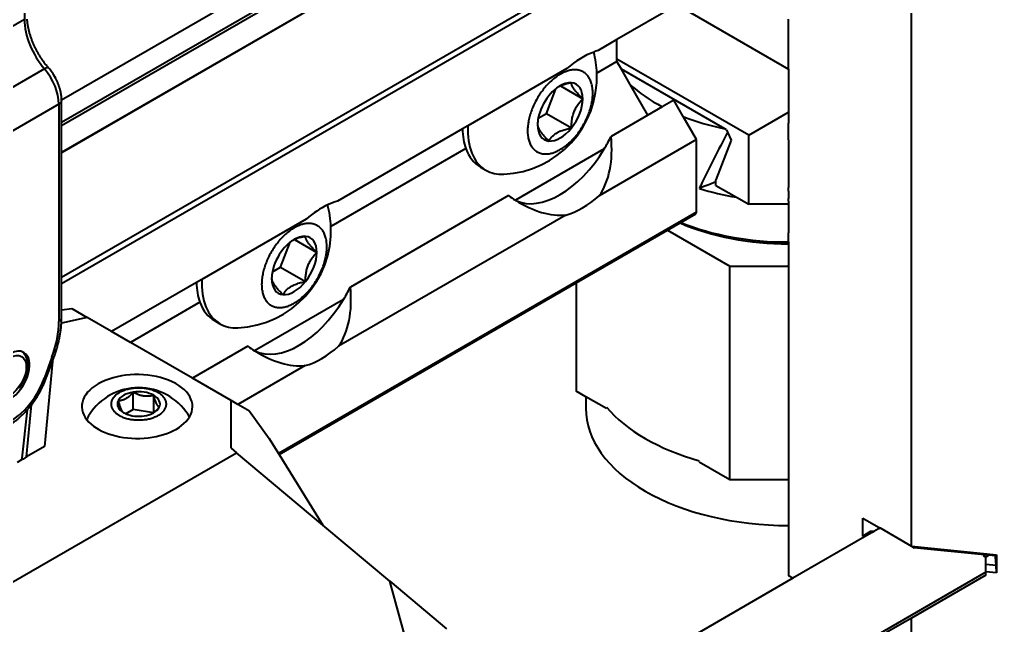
# Model space of a CAD drawing. Header units: millimetres. Extents: x 15 to 415, y 5 to 292.
# Drawn here: x 344.81 to 358.06, y 115.96 to 124.18 of the extents above; entities that cross this region are included whole.
import ezdxf

# ---------------------------------------------------------------- set-up
doc = ezdxf.new("R2010")
doc.units = ezdxf.units.MM
doc.layers.add('Geometries', color=7, linetype='Continuous')

msp = doc.modelspace()

# ---------------------------------------------------------------- linework, layer by layer
at = {"layer": 'Geometries', "linetype": 'Continuous', "lineweight": 40}
for p, q in [((345.3834, 123.0865), (353.2838, 127.6477)), ((353.0125, 127.1849), (345.3835, 122.7803)), ((353.0384, 127.1558), (345.3835, 122.7362)), ((344.8784, 127.0346), (344.8784, 124.1769)), ((353.2826, 126.9339), (345.3835, 122.3733)), ((353.2838, 126.9333), (345.3835, 122.3721)), ((353.958, 125.6283), (345.3835, 120.6778)), ((353.9934, 125.567), (345.3835, 120.5961)), ((356.9092, 117.038), (356.9092, 125.312)), ((353.731, 124.3753), (352.915, 123.9042)), ((353.731, 124.3753), (355.2428, 123.5025)), ((344.8784, 124.1769), (344.2597, 123.8197)), ((355.2428, 124.1144), (355.2428, 124.1816)), ((355.2428, 123.9291), (355.2428, 124.1144)), ((352.915, 123.9042), (352.6602, 123.7571)), ((352.915, 123.6414), (352.915, 123.9042)), ((355.2428, 123.5025), (355.2428, 123.9291)), ((352.915, 123.6096), (352.6418, 123.4519)), ((352.915, 123.6096), (352.915, 123.6414)), ((354.7015, 122.6099), (352.915, 123.6414)), ((352.9752, 123.5054), (352.915, 123.6096)), ((345.1517, 123.5081), (344.3023, 123.0177)), ((352.2355, 123.5119), (350.8932, 122.7369)), ((354.377, 122.6961), (352.9752, 123.5054)), ((353.0948, 123.2983), (352.9752, 123.5054)), ((355.2428, 123.5025), (355.2428, 123.2674)), ((351.9574, 122.9034), (352.0878, 123.2393)), ((352.1478, 123.2765), (352.4508, 123.1015)), ((353.3355, 122.8814), (353.0948, 123.2983)), ((355.2428, 123.2674), (355.2428, 123.1751)), ((345.3835, 122.7803), (345.3835, 123.0814)), ((353.6852, 123.0833), (353.5292, 122.9933)), ((353.8124, 122.863), (353.6852, 123.0833)), ((355.2428, 123.1751), (355.2428, 122.9225)), ((345.3469, 123.0304), (344.0929, 122.3064)), ((345.3469, 123.0304), (345.3469, 120.0855)), ((353.5292, 122.9933), (353.3355, 122.8814)), ((351.8478, 122.8401), (351.9574, 122.9034)), ((351.9574, 122.9034), (352.2977, 122.707)), ((353.3355, 122.8814), (352.8346, 122.5922)), ((353.9934, 122.5496), (353.8124, 122.863)), ((354.7015, 122.6099), (355.2428, 122.9225)), ((355.2428, 122.9225), (355.2428, 122.7737)), ((345.3835, 122.7362), (345.3835, 122.7803)), ((345.3835, 122.3733), (345.3835, 122.7362)), ((350.8191, 122.6942), (349.1246, 121.7158)), ((350.8932, 122.7369), (350.8191, 122.6942)), ((354.3997, 122.683), (354.377, 122.6961)), ((354.3997, 122.683), (354.4152, 122.6483)), ((355.2428, 122.5457), (355.2428, 122.7737)), ((353.9934, 122.5496), (352.6745, 121.7881)), ((353.9934, 121.5662), (353.9934, 122.5496)), ((354.4152, 122.6483), (354.464, 122.5398)), ((354.7015, 121.6718), (354.7015, 122.6099)), ((355.2428, 122.5457), (355.2428, 121.8983)), ((350.8662, 122.4268), (349.0356, 121.3698)), ((352.743, 122.4241), (351.5369, 121.7278)), ((354.464, 122.5398), (354.2578, 122.0046)), ((345.3835, 122.3721), (345.3835, 122.3733)), ((345.3835, 121.4535), (345.3835, 122.3721)), ((351.0647, 122.177), (351.1377, 122.1349)), ((354.0323, 121.8872), (354.0459, 121.9156)), ((354.0459, 121.9156), (354.0504, 121.9252)), ((354.2578, 121.9765), (354.2578, 122.0046)), ((354.2578, 121.928), (354.2578, 121.9765)), ((354.2578, 121.928), (354.5339, 121.7686)), ((355.2428, 121.8518), (355.2428, 121.8983)), ((351.4447, 121.7898), (349.2991, 120.551)), ((354.5339, 121.7686), (354.7015, 121.6718)), ((355.2428, 121.8518), (355.2428, 121.7493)), ((355.2428, 121.7124), (355.2428, 121.7493)), ((355.2428, 121.6718), (354.7015, 121.6718)), ((355.2428, 121.7124), (355.2428, 121.6718)), ((355.2428, 121.6718), (355.2428, 121.2842)), ((353.9934, 121.5662), (348.3248, 118.2935)), ((352.2212, 121.5264), (349.1389, 119.7469)), ((353.7806, 121.4265), (353.983, 121.5433)), ((345.3835, 120.6778), (345.3835, 121.4535)), ((348.6999, 121.4706), (347.287, 120.6549)), ((353.6007, 121.3226), (353.7706, 121.4207)), ((353.7706, 121.4207), (353.7806, 121.4265)), ((352.3611, 120.6069), (353.6007, 121.3226)), ((353.6007, 121.3226), (354.447, 120.834)), ((355.2428, 121.1613), (355.2428, 121.2842)), ((348.3512, 120.8214), (348.4815, 121.1572)), ((348.5416, 121.1944), (348.8446, 121.0195)), ((355.2428, 121.1613), (355.2428, 121.1374)), ((355.2428, 121.1374), (355.2428, 120.9251)), ((348.2416, 120.7581), (348.3512, 120.8214)), ((348.3512, 120.8214), (348.6915, 120.6249)), ((354.447, 120.834), (355.2428, 120.834)), ((354.447, 117.9354), (354.447, 120.834)), ((355.2428, 120.9251), (355.2428, 120.8823)), ((355.2428, 120.8823), (355.2428, 120.8478)), ((355.2428, 120.8437), (355.2428, 120.8478)), ((355.2428, 120.8437), (355.2428, 120.834)), ((355.2428, 120.834), (355.2428, 118.0322)), ((345.3835, 120.5961), (345.3835, 120.6778)), ((345.3835, 120.2415), (345.3835, 120.5961)), ((347.2129, 120.6121), (346.0617, 119.9475)), ((347.287, 120.6549), (347.2129, 120.6121)), ((348.3325, 118.281), (352.3611, 120.6069)), ((352.3611, 120.6069), (352.3611, 119.1398)), ((347.26, 120.3447), (346.3169, 119.8002)), ((349.2074, 120.3828), (348.0014, 119.6865)), ((345.3835, 120.2415), (345.5236, 120.2582)), ((345.3835, 120.1365), (345.3835, 120.2415)), ((345.5236, 120.2582), (345.7317, 120.1381)), ((345.7317, 120.1381), (345.3811, 120.0604)), ((346.0617, 119.9475), (345.7317, 120.1381)), ((347.4585, 120.095), (347.5314, 120.0529)), ((346.3169, 119.8002), (346.0617, 119.9475)), ((347.1578, 119.3147), (346.3169, 119.8002)), ((347.9092, 119.7485), (347.1578, 119.3147)), ((345.2533, 119.5992), (345.1519, 119.3211)), ((345.2586, 119.5423), (345.1538, 118.3878)), ((345.1809, 119.3294), (345.2586, 119.5423)), ((345.2586, 119.5423), (345.2823, 119.6074)), ((348.6856, 119.4852), (347.7741, 118.9589)), ((347.6827, 119.0116), (347.1578, 119.3147)), ((346.3548, 118.8897), (346.3548, 119.1255)), ((352.4923, 119.064), (352.3611, 119.1398)), ((346.6336, 118.8491), (346.6336, 119.0823)), ((347.6827, 118.3667), (347.6827, 119.0116)), ((347.7741, 118.9589), (347.6827, 119.0116)), ((352.4923, 119.064), (352.4923, 118.9055)), ((352.7733, 118.9018), (352.4923, 119.064)), ((344.9168, 118.8857), (344.8429, 118.2297)), ((344.9092, 118.2465), (344.9734, 118.954)), ((346.3548, 118.8897), (346.2546, 118.8319)), ((346.6308, 118.847), (346.3548, 118.8897)), ((346.6308, 118.847), (346.6336, 118.8491)), ((347.9327, 118.8673), (347.7741, 118.9589)), ((347.9327, 118.8673), (348.1991, 118.4959)), ((348.1991, 118.4959), (348.3248, 118.2935)), ((343.8786, 116.0661), (347.7563, 118.3049)), ((345.1538, 118.3878), (344.9092, 118.2465)), ((347.6827, 118.3667), (347.7563, 118.3049)), ((348.9278, 117.3219), (347.7563, 118.3049)), ((344.8403, 118.2068), (344.7813, 118.1727)), ((344.8429, 118.2297), (344.8403, 118.2068)), ((344.8615, 118.219), (344.8403, 118.2068)), ((344.8429, 118.2297), (344.8615, 118.219)), ((344.9092, 118.2465), (344.8615, 118.219)), ((348.3248, 118.2935), (348.3325, 118.281)), ((348.3325, 118.281), (348.9278, 117.3219)), ((354.447, 117.9354), (354.0312, 118.1755)), ((355.2428, 117.9354), (354.447, 117.9354)), ((355.2428, 118.0322), (355.2428, 117.9354)), ((355.2428, 117.9354), (355.2428, 117.8632)), ((355.2428, 117.8632), (355.2428, 117.3178)), ((356.2488, 117.4192), (356.4609, 117.2968)), ((356.2488, 117.1743), (356.2488, 117.4192)), ((349.8345, 116.5611), (348.9278, 117.3219)), ((355.2428, 117.3178), (355.2428, 116.6345)), ((356.4609, 117.2722), (356.3974, 117.2355)), ((356.4609, 117.2968), (356.4822, 117.2845)), ((356.4609, 117.2968), (356.4609, 117.2722)), ((356.4822, 117.2845), (356.4609, 117.2722)), ((356.4822, 117.2845), (356.9092, 117.038)), ((356.2701, 117.162), (355.2996, 116.6017)), ((356.3548, 117.2355), (356.2488, 117.1743)), ((356.2701, 117.162), (356.2488, 117.1743)), ((356.3761, 117.2232), (356.2701, 117.162)), ((356.3974, 117.2355), (356.3548, 117.2355)), ((356.3548, 117.2355), (356.3761, 117.2232)), ((356.3974, 117.2355), (356.3761, 117.2232)), ((356.9092, 117.038), (356.9455, 117.017)), ((356.9092, 117.038), (358.0612, 116.9207)), ((357.8981, 116.92), (356.9455, 117.017)), ((357.8981, 116.92), (357.8812, 116.9102)), ((357.8812, 116.9102), (357.9165, 116.8898)), ((357.9582, 116.9139), (357.8981, 116.92)), ((357.9582, 116.9139), (357.9165, 116.8898)), ((357.9165, 116.8898), (357.9183, 116.8888)), ((357.9183, 116.7955), (357.9183, 116.8888)), ((358.0498, 116.9046), (357.9582, 116.9139)), ((358.0578, 116.9038), (358.0498, 116.9046)), ((358.0498, 116.8873), (358.0498, 116.9046)), ((358.0578, 116.7813), (358.0498, 116.8873)), ((358.0578, 116.9038), (358.0612, 116.9207)), ((358.0612, 116.9207), (358.0612, 116.6757)), ((357.9183, 116.6903), (357.9183, 116.7955)), ((357.9183, 116.7955), (358.0578, 116.7813)), ((358.0612, 116.6757), (358.0578, 116.7813)), ((355.2996, 116.6017), (353.1683, 115.3712)), ((357.9183, 116.6847), (354.4057, 114.6567)), ((355.2996, 116.6017), (355.2428, 116.6345)), ((357.9183, 116.6439), (356.9092, 116.0613)), ((357.9183, 116.6847), (357.9183, 116.6903)), ((358.0612, 116.6757), (357.9183, 116.6903)), ((357.9183, 116.6439), (357.9183, 116.6847)), ((350.1182, 115.5311), (349.8345, 116.5611)), ((349.8345, 116.5611), (350.6019, 115.9172)), ((356.9092, 116.0613), (356.5706, 115.8658)), ((356.9092, 115.6703), (356.9092, 116.0613))]:
    msp.add_line(p, q, dxfattribs=at)
at = {"layer": 'Geometries', "linetype": 'Continuous', "lineweight": 40, "flags": 128}
for points in [[(345.1982, 123.5314), (345.1956, 123.5344), (345.1885, 123.543), (345.1814, 123.5517), (345.1743, 123.5605), (345.1673, 123.5694), (345.1604, 123.5784), (345.1535, 123.5875), (345.1467, 123.5966), (345.14, 123.6059), (345.1333, 123.6152), (345.1267, 123.6247), (345.1202, 123.6342), (345.1137, 123.6437), (345.1073, 123.6534), (345.101, 123.6631), (345.0948, 123.6729), (345.0886, 123.6828), (345.0826, 123.6927), (345.0766, 123.7026), (345.0707, 123.7127), (345.0649, 123.7228), (345.0592, 123.7329), (345.0536, 123.7431), (345.0481, 123.7533), (345.0427, 123.7636), (345.0374, 123.7739), (345.0321, 123.7842), (345.027, 123.7946), (345.022, 123.805), (345.0171, 123.8154), (345.0123, 123.8258), (345.0076, 123.8363), (345.003, 123.8468), (344.9985, 123.8572), (344.9941, 123.8677), (344.9898, 123.8783), (344.9857, 123.8888), (344.9816, 123.8993), (344.9777, 123.9098), (344.9739, 123.9203), (344.9701, 123.9308), (344.9666, 123.9413), (344.9631, 123.9517), (344.9597, 123.9622), (344.9565, 123.9726), (344.9534, 123.983), (344.9504, 123.9933), (344.9475, 124.0037), (344.9448, 124.014), (344.9421, 124.0242), (344.9396, 124.0345), (344.9372, 124.0446), (344.935, 124.0548), (344.9328, 124.0648), (344.9308, 124.0749), (344.9289, 124.0848), (344.9271, 124.0947), (344.9255, 124.1046), (344.924, 124.1143), (344.9225, 124.124), (344.9213, 124.1337), (344.9201, 124.1432), (344.919, 124.1527), (344.9181, 124.1621), (344.9173, 124.1714), (344.9166, 124.1806)], [(345.2066, 123.5215), (345.2028, 123.5259), (345.1982, 123.5314)], [(352.5866, 123.1799), (352.5863, 123.1967), (352.5856, 123.2134), (352.5843, 123.2301), (352.5825, 123.2465), (352.5802, 123.2628), (352.5773, 123.2788), (352.574, 123.2936), (352.5702, 123.3082), (352.5658, 123.3224), (352.561, 123.3363), (352.5555, 123.3498), (352.5499, 123.3622), (352.5438, 123.3742), (352.5372, 123.3858), (352.5301, 123.3969), (352.5226, 123.4075), (352.5145, 123.4176), (352.506, 123.4271), (352.4971, 123.4361), (352.4877, 123.4445), (352.4779, 123.4523), (352.4677, 123.4595), (352.4571, 123.466), (352.4462, 123.4719), (352.4348, 123.4772), (352.4232, 123.4818), (352.4112, 123.4857), (352.399, 123.4889), (352.3865, 123.4915), (352.3737, 123.4934), (352.3608, 123.4947), (352.3476, 123.4952), (352.3343, 123.4952), (352.3209, 123.4945), (352.3073, 123.4932), (352.2942, 123.4913), (352.2811, 123.4889), (352.2679, 123.486), (352.2547, 123.4825), (352.2415, 123.4786), (352.2283, 123.4742), (352.2152, 123.4693), (352.2009, 123.4634), (352.1866, 123.457), (352.1725, 123.4501), (352.1585, 123.4428), (352.1446, 123.4351), (352.13, 123.4263), (352.1151, 123.4169), (352.1001, 123.4067), (352.0849, 123.3959), (352.0697, 123.3844), (352.0544, 123.3722), (352.0399, 123.36), (352.0253, 123.3472), (352.0108, 123.3339), (351.9964, 123.3199), (351.982, 123.3053), (351.9684, 123.291), (351.955, 123.2762), (351.9416, 123.2609), (351.9285, 123.2451), (351.9155, 123.2289), (351.9028, 123.2123), (351.8903, 123.1952), (351.878, 123.1778), (351.8661, 123.1601), (351.8544, 123.1421), (351.8431, 123.1237), (351.8321, 123.1052), (351.8215, 123.0864), (351.8113, 123.0674), (351.8015, 123.0483), (351.7922, 123.0291), (351.7832, 123.0098), (351.7747, 122.9904), (351.7667, 122.9711), (351.7591, 122.9518), (351.7521, 122.9325), (351.7455, 122.9133), (351.7393, 122.8943), (351.7337, 122.8754), (351.7288, 122.8574), (351.7243, 122.8396), (351.7202, 122.822), (351.7166, 122.8047), (351.7134, 122.7877), (351.7107, 122.7709), (351.7084, 122.7544), (351.7063, 122.7366), (351.7047, 122.7192), (351.7036, 122.7022), (351.7029, 122.6857), (351.7027, 122.6696), (351.7029, 122.6528), (351.7037, 122.6361), (351.7049, 122.6195), (351.7067, 122.603), (351.7091, 122.5867), (351.712, 122.5707), (351.7153, 122.5559), (351.7191, 122.5413), (351.7234, 122.5271), (351.7283, 122.5132), (351.7337, 122.4997), (351.7393, 122.4873), (351.7455, 122.4753), (351.7521, 122.4637), (351.7591, 122.4526), (351.7667, 122.442), (351.7747, 122.4319), (351.7832, 122.4224), (351.7922, 122.4134), (351.8015, 122.405), (351.8113, 122.3972), (351.8215, 122.39), (351.8321, 122.3835), (351.8431, 122.3776), (351.8544, 122.3723), (351.8661, 122.3677), (351.878, 122.3638), (351.8903, 122.3606), (351.9028, 122.358), (351.9155, 122.3561), (351.9285, 122.3548), (351.9416, 122.3543), (351.955, 122.3543), (351.9684, 122.355), (351.982, 122.3564), (351.995, 122.3582), (352.0082, 122.3606), (352.0214, 122.3635), (352.0346, 122.367), (352.0478, 122.3709), (352.0609, 122.3754), (352.074, 122.3802), (352.0884, 122.3861), (352.1027, 122.3925), (352.1168, 122.3994), (352.1308, 122.4067), (352.1446, 122.4144), (352.1593, 122.4232), (352.1742, 122.4326), (352.1892, 122.4428), (352.2043, 122.4536), (352.2196, 122.4651), (352.2349, 122.4773), (352.2494, 122.4895), (352.2639, 122.5023), (352.2784, 122.5156), (352.2929, 122.5296), (352.3073, 122.5442), (352.3209, 122.5585), (352.3343, 122.5733), (352.3476, 122.5886), (352.3608, 122.6044), (352.3737, 122.6206), (352.3865, 122.6372), (352.399, 122.6543), (352.4112, 122.6717), (352.4232, 122.6894), (352.4348, 122.7074), (352.4462, 122.7258), (352.4571, 122.7443), (352.4677, 122.7631), (352.4779, 122.7821), (352.4877, 122.8012), (352.4971, 122.8204), (352.506, 122.8397), (352.5145, 122.8591), (352.5226, 122.8784), (352.5301, 122.8978), (352.5372, 122.917), (352.5438, 122.9362), (352.5499, 122.9552), (352.5555, 122.9741), (352.5605, 122.9921), (352.565, 123.0099), (352.569, 123.0275), (352.5726, 123.0448), (352.5758, 123.0619), (352.5786, 123.0786), (352.5809, 123.0951), (352.583, 123.1129), (352.5846, 123.1303), (352.5857, 123.1473), (352.5864, 123.1638), (352.5866, 123.1799)], [(345.3832, 123.0986), (345.3829, 123.1042), (345.3824, 123.1132), (345.3818, 123.1222), (345.381, 123.1313), (345.38, 123.1404), (345.3789, 123.1495), (345.3776, 123.1586), (345.3762, 123.1677), (345.3746, 123.1769), (345.3729, 123.186), (345.371, 123.1952), (345.369, 123.2044), (345.3668, 123.2136), (345.3645, 123.2227), (345.3621, 123.2319), (345.3595, 123.241), (345.3568, 123.2502), (345.354, 123.2593), (345.351, 123.2684), (345.3479, 123.2775), (345.3446, 123.2866), (345.3413, 123.2956), (345.3378, 123.3046), (345.3342, 123.3136), (345.3304, 123.3225), (345.3265, 123.3315), (345.3226, 123.3403), (345.3185, 123.3492), (345.3142, 123.3579), (345.3099, 123.3667), (345.3055, 123.3754), (345.3034, 123.3792)], [(352.1478, 123.2765), (352.1368, 123.2716), (352.1242, 123.2656)], [(352.2977, 123.3193), (352.2773, 123.3152), (352.257, 123.3107), (352.237, 123.3059), (352.2222, 123.3019), (352.2077, 123.2978), (352.1933, 123.2933), (352.1792, 123.2886), (352.1647, 123.2833), (352.1505, 123.2776), (352.1478, 123.2765)], [(352.4508, 123.1015), (352.4412, 123.1112), (352.432, 123.1206), (352.4232, 123.1296), (352.4148, 123.1383), (352.4069, 123.1467), (352.397, 123.1572), (352.3878, 123.1674), (352.3791, 123.1771), (352.3712, 123.1861), (352.3638, 123.1948), (352.3568, 123.2033), (352.3503, 123.2114), (352.3442, 123.2192), (352.3385, 123.2268), (352.3332, 123.2341), (352.3284, 123.2412), (352.3239, 123.2481), (352.3197, 123.2548), (352.316, 123.2614), (352.3125, 123.2677), (352.3095, 123.2739), (352.3068, 123.28), (352.3044, 123.2858), (352.3025, 123.2915), (352.3008, 123.2971), (352.2995, 123.3026), (352.2987, 123.3068), (352.2982, 123.311), (352.2978, 123.3152), (352.2977, 123.3193)], [(345.3834, 123.0865), (345.3833, 123.0953), (345.3832, 123.0986)], [(345.3835, 123.0814), (345.3834, 123.0864), (345.3834, 123.0865)], [(352.2977, 122.707), (352.2978, 122.7223), (352.2982, 122.7372), (352.2988, 122.7516), (352.2996, 122.7656), (352.3006, 122.7791), (352.3023, 122.7964), (352.3043, 122.813), (352.3068, 122.8291), (352.3095, 122.8443), (352.3125, 122.8591), (352.316, 122.8735), (352.3197, 122.8875), (352.3239, 122.9013), (352.3284, 122.9147), (352.3332, 122.9279), (352.3385, 122.9409), (352.3442, 122.9537), (352.3503, 122.9663), (352.3568, 122.9787), (352.3638, 122.9911), (352.3712, 123.0034), (352.3791, 123.0156), (352.3874, 123.0275), (352.3962, 123.0394), (352.4055, 123.0513), (352.4154, 123.0633), (352.4236, 123.0728), (352.4323, 123.0823), (352.4413, 123.0919), (352.4508, 123.1015)], [(351.8384, 122.748), (351.8386, 122.7438), (351.8389, 122.7395), (351.8395, 122.7352), (351.8403, 122.7309), (351.8413, 122.7265), (351.843, 122.7207), (351.8451, 122.7147), (351.8475, 122.7086), (351.8502, 122.7026), (351.8533, 122.6964), (351.8567, 122.69), (351.8604, 122.6835), (351.8646, 122.6768), (351.8691, 122.6699), (351.874, 122.6628), (351.8792, 122.6554), (351.8849, 122.6478), (351.891, 122.64), (351.8975, 122.6319), (351.9045, 122.6235), (351.9119, 122.6148), (351.9198, 122.6057), (351.9281, 122.5965), (351.9369, 122.5868), (351.9462, 122.5768), (351.9561, 122.5663), (351.9644, 122.5578), (351.973, 122.5489), (351.982, 122.5397), (351.9915, 122.5302)], [(351.9915, 122.5302), (351.9987, 122.542), (352.0064, 122.5537), (352.0148, 122.5652), (352.0216, 122.5738), (352.0289, 122.5822), (352.0366, 122.5905), (352.0448, 122.5986), (352.054, 122.607), (352.0637, 122.6152), (352.0741, 122.6231), (352.0851, 122.6307), (352.0942, 122.6366), (352.1036, 122.6422), (352.1158, 122.649), (352.1285, 122.6554), (352.1417, 122.6615), (352.1553, 122.6672), (352.1698, 122.6728), (352.1846, 122.6781), (352.1997, 122.683), (352.2151, 122.6876), (352.2312, 122.692), (352.2476, 122.6961), (352.2641, 122.7), (352.2809, 122.7036), (352.2977, 122.707)], [(354.2577, 121.9765), (354.2314, 121.9663), (354.183, 121.9473), (354.1452, 121.9324), (354.1075, 121.9174), (354.0698, 121.9023), (354.0323, 121.8872)], [(348.9803, 121.0978), (348.9801, 121.1147), (348.9793, 121.1314), (348.9781, 121.148), (348.9763, 121.1644), (348.9739, 121.1807), (348.971, 121.1967), (348.9677, 121.2116), (348.9639, 121.2261), (348.9596, 121.2404), (348.9547, 121.2543), (348.9493, 121.2678), (348.9437, 121.2802), (348.9376, 121.2922), (348.931, 121.3037), (348.9239, 121.3148), (348.9163, 121.3254), (348.9083, 121.3355), (348.8998, 121.345), (348.8909, 121.354), (348.8815, 121.3624), (348.8717, 121.3702), (348.8615, 121.3774), (348.8509, 121.384), (348.8399, 121.3899), (348.8286, 121.3951), (348.8169, 121.3997), (348.805, 121.4036), (348.7927, 121.4069), (348.7802, 121.4094), (348.7675, 121.4113), (348.7545, 121.4126), (348.7414, 121.4132), (348.7281, 121.4131), (348.7146, 121.4124), (348.7011, 121.4111), (348.688, 121.4092), (348.6748, 121.4068), (348.6616, 121.4039), (348.6484, 121.4005), (348.6353, 121.3965), (348.6221, 121.3921), (348.609, 121.3872), (348.5946, 121.3813), (348.5804, 121.3749), (348.5662, 121.3681), (348.5522, 121.3607), (348.5384, 121.353), (348.5237, 121.3442), (348.5088, 121.3348), (348.4938, 121.3247), (348.4787, 121.3139), (348.4634, 121.3023), (348.4481, 121.2901), (348.4336, 121.278), (348.4191, 121.2652), (348.4046, 121.2518), (348.3901, 121.2378), (348.3757, 121.2232), (348.3622, 121.2089), (348.3487, 121.1941), (348.3354, 121.1788), (348.3223, 121.163), (348.3093, 121.1468), (348.2966, 121.1302), (348.284, 121.1132), (348.2718, 121.0958), (348.2598, 121.078), (348.2482, 121.06), (348.2369, 121.0417), (348.2259, 121.0231), (348.2153, 121.0043), (348.2051, 120.9854), (348.1953, 120.9662), (348.1859, 120.947), (348.177, 120.9277), (348.1685, 120.9084), (348.1605, 120.889), (348.1529, 120.8697), (348.1458, 120.8504), (348.1392, 120.8312), (348.1331, 120.8122), (348.1275, 120.7933), (348.1225, 120.7753), (348.118, 120.7575), (348.114, 120.74), (348.1104, 120.7227), (348.1072, 120.7056), (348.1044, 120.6888), (348.1021, 120.6723), (348.1, 120.6545), (348.0984, 120.6371), (348.0973, 120.6202), (348.0967, 120.6036), (348.0964, 120.5875), (348.0967, 120.5707), (348.0974, 120.554), (348.0987, 120.5374), (348.1005, 120.5209), (348.1028, 120.5047), (348.1058, 120.4887), (348.109, 120.4738), (348.1128, 120.4593), (348.1172, 120.445), (348.1221, 120.4311), (348.1275, 120.4176), (348.1331, 120.4052), (348.1392, 120.3932), (348.1458, 120.3817), (348.1529, 120.3706), (348.1605, 120.36), (348.1685, 120.3499), (348.177, 120.3403), (348.1859, 120.3313), (348.1953, 120.3229), (348.2051, 120.3151), (348.2153, 120.308), (348.2259, 120.3014), (348.2369, 120.2955), (348.2482, 120.2903), (348.2598, 120.2857), (348.2718, 120.2818), (348.284, 120.2785), (348.2966, 120.2759), (348.3093, 120.274), (348.3223, 120.2728), (348.3354, 120.2722), (348.3487, 120.2723), (348.3622, 120.273), (348.3757, 120.2743), (348.3888, 120.2761), (348.4019, 120.2785), (348.4151, 120.2815), (348.4283, 120.2849), (348.4415, 120.2889), (348.4547, 120.2933), (348.4678, 120.2982), (348.4822, 120.3041), (348.4964, 120.3105), (348.5106, 120.3173), (348.5245, 120.3246), (348.5384, 120.3324), (348.5531, 120.3411), (348.5679, 120.3506), (348.5829, 120.3607), (348.5981, 120.3715), (348.6133, 120.383), (348.6287, 120.3953), (348.6432, 120.4074), (348.6577, 120.4202), (348.6722, 120.4336), (348.6867, 120.4476), (348.7011, 120.4621), (348.7146, 120.4765), (348.7281, 120.4913), (348.7414, 120.5066), (348.7545, 120.5223), (348.7675, 120.5386), (348.7802, 120.5552), (348.7927, 120.5722), (348.805, 120.5896), (348.8169, 120.6073), (348.8286, 120.6254), (348.8399, 120.6437), (348.8509, 120.6623), (348.8615, 120.681), (348.8717, 120.7), (348.8815, 120.7191), (348.8909, 120.7384), (348.8998, 120.7577), (348.9083, 120.777), (348.9163, 120.7964), (348.9239, 120.8157), (348.931, 120.835), (348.9376, 120.8541), (348.9437, 120.8732), (348.9493, 120.8921), (348.9542, 120.9101), (348.9587, 120.9278), (348.9628, 120.9454), (348.9664, 120.9627), (348.9696, 120.9798), (348.9723, 120.9966), (348.9747, 121.0131), (348.9767, 121.0308), (348.9783, 121.0482), (348.9794, 121.0652), (348.9801, 121.0817), (348.9803, 121.0978)], [(348.6915, 121.2373), (348.671, 121.2331), (348.6508, 121.2287), (348.6308, 121.2238), (348.616, 121.2199), (348.6014, 121.2157), (348.5871, 121.2113), (348.573, 121.2065), (348.5585, 121.2012), (348.5443, 121.1956), (348.5415, 121.1944)], [(348.8446, 121.0195), (348.8349, 121.0292), (348.8257, 121.0385), (348.8169, 121.0475), (348.8086, 121.0562), (348.8006, 121.0646), (348.7908, 121.0752), (348.7815, 121.0853), (348.7729, 121.095), (348.7649, 121.1041), (348.7575, 121.1128), (348.7506, 121.1212), (348.744, 121.1293), (348.7379, 121.1371), (348.7323, 121.1447), (348.727, 121.152), (348.7221, 121.1592), (348.7176, 121.1661), (348.7135, 121.1728), (348.7097, 121.1793), (348.7063, 121.1856), (348.7032, 121.1919), (348.7005, 121.1979), (348.6982, 121.2037), (348.6962, 121.2094), (348.6946, 121.215), (348.6933, 121.2205), (348.6925, 121.2248), (348.6919, 121.229), (348.6916, 121.2331), (348.6915, 121.2373)], [(348.5415, 121.1944), (348.5305, 121.1896), (348.5179, 121.1836)], [(348.6915, 120.6249), (348.6916, 120.6402), (348.692, 120.6551), (348.6925, 120.6695), (348.6933, 120.6835), (348.6944, 120.6971), (348.6961, 120.7143), (348.6981, 120.7309), (348.7005, 120.747), (348.7032, 120.7622), (348.7063, 120.777), (348.7097, 120.7914), (348.7135, 120.8055), (348.7176, 120.8192), (348.7221, 120.8327), (348.727, 120.8459), (348.7323, 120.8588), (348.7379, 120.8716), (348.744, 120.8842), (348.7506, 120.8967), (348.7575, 120.909), (348.7649, 120.9213), (348.7729, 120.9335), (348.7811, 120.9454), (348.7899, 120.9573), (348.7993, 120.9693), (348.8092, 120.9812), (348.8174, 120.9907), (348.826, 121.0002), (348.8351, 121.0098), (348.8446, 121.0195)], [(348.2322, 120.6659), (348.2323, 120.6617), (348.2327, 120.6575), (348.2333, 120.6532), (348.2341, 120.6488), (348.2351, 120.6444), (348.2368, 120.6386), (348.2388, 120.6326), (348.2412, 120.6266), (348.244, 120.6205), (348.247, 120.6143), (348.2504, 120.6079), (348.2542, 120.6014), (348.2583, 120.5947), (348.2628, 120.5878), (348.2677, 120.5807), (348.273, 120.5734), (348.2787, 120.5658), (348.2848, 120.5579), (348.2913, 120.5498), (348.2982, 120.5414), (348.3057, 120.5327), (348.3136, 120.5236), (348.3219, 120.5144), (348.3306, 120.5048), (348.34, 120.4947), (348.3499, 120.4843), (348.3581, 120.4757), (348.3668, 120.4668), (348.3758, 120.4577), (348.3853, 120.4481)], [(348.3853, 120.4481), (348.3924, 120.4599), (348.4002, 120.4716), (348.4086, 120.4831), (348.4154, 120.4917), (348.4226, 120.5001), (348.4303, 120.5084), (348.4385, 120.5165), (348.4477, 120.5249), (348.4575, 120.5331), (348.4679, 120.541), (348.4788, 120.5487), (348.4879, 120.5545), (348.4974, 120.5602), (348.5096, 120.5669), (348.5223, 120.5733), (348.5355, 120.5794), (348.5491, 120.5852), (348.5635, 120.5907), (348.5783, 120.596), (348.5935, 120.6009), (348.6089, 120.6055), (348.625, 120.6099), (348.6413, 120.6141), (348.6579, 120.6179), (348.6746, 120.6215), (348.6915, 120.6249)], [(345.3719, 119.9655), (345.3722, 119.968), (345.374, 119.9818), (345.3755, 119.9956), (345.377, 120.0093), (345.3783, 120.023), (345.3794, 120.0367), (345.3804, 120.0503), (345.3811, 120.0604)], [(345.3811, 120.0604), (345.3813, 120.0639), (345.3818, 120.0733)], [(345.3818, 120.0733), (345.382, 120.0774), (345.3826, 120.0908), (345.383, 120.1042), (345.3833, 120.1176), (345.3835, 120.1309), (345.3835, 120.1365)], [(345.3145, 119.7035), (345.3177, 119.7144), (345.3219, 119.7286), (345.3259, 119.7428), (345.3298, 119.757), (345.3336, 119.7712), (345.3372, 119.7854), (345.3407, 119.7996), (345.3441, 119.8137), (345.3473, 119.8279), (345.3505, 119.842), (345.3534, 119.8561), (345.3563, 119.8702), (345.359, 119.8842), (345.3615, 119.8983), (345.3639, 119.9123), (345.3662, 119.9262), (345.3666, 119.9286)], [(345.3666, 119.9286), (345.3684, 119.9402), (345.3704, 119.9541), (345.3719, 119.9655)], [(344.8769, 119.6459), (344.8755, 119.6477), (344.8717, 119.6522), (344.8679, 119.6566), (344.8639, 119.6609), (344.8598, 119.665), (344.8555, 119.6689), (344.8512, 119.6726), (344.8499, 119.6737)], [(344.9049, 119.5964), (344.9035, 119.5998), (344.9009, 119.6057), (344.8982, 119.6115), (344.8954, 119.6171), (344.8924, 119.6226), (344.8893, 119.6279), (344.886, 119.6331), (344.8827, 119.6381), (344.8791, 119.643), (344.8769, 119.6459)], [(345.2823, 119.6074), (345.285, 119.6149), (345.2901, 119.6291), (345.295, 119.6433), (345.2998, 119.6575), (345.3045, 119.6717), (345.309, 119.6859), (345.3134, 119.7002), (345.3145, 119.7035)], [(344.9229, 119.4775), (344.9231, 119.4831), (344.9232, 119.4906), (344.9232, 119.498), (344.923, 119.5054), (344.9226, 119.5127), (344.9221, 119.52), (344.9214, 119.5272), (344.9206, 119.5343), (344.9196, 119.5413), (344.9184, 119.5482), (344.9171, 119.5551), (344.9156, 119.5618), (344.914, 119.5684), (344.9122, 119.5749), (344.9103, 119.5813), (344.9082, 119.5876), (344.9059, 119.5938), (344.9049, 119.5964)], [(344.8906, 119.3282), (344.8934, 119.3356), (344.8962, 119.3434), (344.8988, 119.3512), (344.9013, 119.359), (344.9037, 119.3669), (344.906, 119.3747), (344.9081, 119.3825), (344.9101, 119.3904), (344.912, 119.3982), (344.9137, 119.4061), (344.9153, 119.4139), (344.9168, 119.4217), (344.9181, 119.4295), (344.9192, 119.4372), (344.9203, 119.445), (344.9211, 119.4527), (344.9218, 119.4603), (344.9224, 119.468), (344.9228, 119.4755), (344.9229, 119.4775)], [(344.8089, 119.1811), (344.8139, 119.1878), (344.8189, 119.1946), (344.8237, 119.2015), (344.8285, 119.2085), (344.8331, 119.2155), (344.8377, 119.2226), (344.8421, 119.2298), (344.8465, 119.237), (344.8508, 119.2443), (344.8541, 119.2503)], [(344.8541, 119.2503), (344.8549, 119.2517), (344.859, 119.2591), (344.8629, 119.2666), (344.8668, 119.2741), (344.8691, 119.2788)], [(344.8691, 119.2788), (344.8705, 119.2816), (344.8741, 119.2893), (344.8776, 119.2969), (344.881, 119.3046), (344.8843, 119.3123), (344.8874, 119.32), (344.8905, 119.3278), (344.8906, 119.3282)], [(345.0552, 119.0717), (345.0576, 119.0756), (345.0643, 119.0866), (345.0709, 119.0977), (345.0775, 119.1088), (345.0839, 119.12), (345.0902, 119.1313), (345.0964, 119.1426), (345.1025, 119.154), (345.1086, 119.1654), (345.1145, 119.1769), (345.1203, 119.1884), (345.1259, 119.1999), (345.1315, 119.2115), (345.137, 119.2232), (345.1423, 119.2348), (345.1476, 119.2465), (345.1527, 119.2583), (345.1577, 119.27), (345.1626, 119.2818), (345.1673, 119.2936), (345.172, 119.3055), (345.1765, 119.3174), (345.1809, 119.3292), (345.1809, 119.3294)], [(346.1643, 118.8114), (346.1751, 118.8054), (346.1865, 118.7996), (346.1985, 118.794), (346.211, 118.7885), (346.2241, 118.7834), (346.2375, 118.7785), (346.2514, 118.774), (346.2657, 118.7697), (346.2806, 118.7658), (346.2944, 118.7625), (346.3086, 118.7596), (346.323, 118.7569), (346.3377, 118.7546), (346.3527, 118.7526), (346.3678, 118.7509), (346.3831, 118.7496), (346.3985, 118.7487), (346.414, 118.7482), (346.4295, 118.748), (346.445, 118.7482), (346.4605, 118.7487), (346.4759, 118.7496), (346.4912, 118.7509), (346.5063, 118.7526), (346.5213, 118.7546), (346.536, 118.7569), (346.5504, 118.7596), (346.5646, 118.7625), (346.5784, 118.7658), (346.5935, 118.7698), (346.6081, 118.7741), (346.6223, 118.7788), (346.6359, 118.7837), (346.6489, 118.7889), (346.6612, 118.7942), (346.6729, 118.7998), (346.6841, 118.8055), (346.6947, 118.8114), (346.705, 118.8176), (346.7151, 118.8242), (346.7249, 118.8311), (346.7343, 118.8383), (346.7432, 118.8459), (346.7516, 118.8536), (346.7595, 118.8616), (346.7669, 118.8699), (346.7737, 118.8785), (346.7793, 118.8865), (346.7845, 118.8947), (346.7891, 118.903), (346.7931, 118.9115), (346.7965, 118.9201), (346.7994, 118.9289), (346.8016, 118.9377), (346.8032, 118.9466), (346.8042, 118.9555), (346.8045, 118.9645), (346.8042, 118.9735), (346.8032, 118.9824), (346.8016, 118.9913), (346.7994, 119.0001), (346.7965, 119.0089), (346.7931, 119.0175), (346.7891, 119.026), (346.7845, 119.0343), (346.7793, 119.0425), (346.7737, 119.0505), (346.7667, 119.0592), (346.7592, 119.0676), (346.7512, 119.0758), (346.7426, 119.0836), (346.7336, 119.0912), (346.7244, 119.0983), (346.7148, 119.105), (346.7049, 119.1115), (346.6947, 119.1176), (346.6839, 119.1236), (346.6725, 119.1294), (346.6605, 119.135), (346.648, 119.1404), (346.6349, 119.1456), (346.6215, 119.1505), (346.6076, 119.155), (346.5933, 119.1593), (346.5784, 119.1632), (346.5646, 119.1665), (346.5504, 119.1694), (346.536, 119.1721), (346.5213, 119.1744), (346.5063, 119.1764), (346.4912, 119.178), (346.4759, 119.1793), (346.4605, 119.1803), (346.445, 119.1808), (346.4295, 119.181), (346.414, 119.1808), (346.3985, 119.1803), (346.3831, 119.1793), (346.3678, 119.178), (346.3527, 119.1764), (346.3377, 119.1744), (346.323, 119.1721), (346.3086, 119.1694), (346.2944, 119.1665), (346.2806, 119.1632), (346.2655, 119.1592), (346.2509, 119.1548), (346.2367, 119.1502), (346.2231, 119.1453), (346.2101, 119.1401), (346.1978, 119.1347), (346.1861, 119.1292), (346.1749, 119.1235), (346.1643, 119.1176), (346.154, 119.1114), (346.1439, 119.1048), (346.1341, 119.0979), (346.1247, 119.0906), (346.1158, 119.0831), (346.1074, 119.0754), (346.0995, 119.0673), (346.0921, 119.059), (346.0853, 119.0505), (346.0797, 119.0425), (346.0745, 119.0343), (346.0699, 119.026), (346.0659, 119.0175), (346.0625, 119.0089), (346.0596, 119.0001), (346.0574, 118.9913), (346.0558, 118.9824), (346.0548, 118.9735), (346.0545, 118.9645), (346.0548, 118.9555), (346.0558, 118.9466), (346.0574, 118.9377), (346.0596, 118.9289), (346.0625, 118.9201), (346.0659, 118.9115), (346.0699, 118.903), (346.0745, 118.8947), (346.0797, 118.8865), (346.0853, 118.8785), (346.0923, 118.8698), (346.0998, 118.8613), (346.1078, 118.8532), (346.1164, 118.8453), (346.1254, 118.8378), (346.1346, 118.8307), (346.1442, 118.824), (346.1541, 118.8175), (346.1643, 118.8114)], [(346.3548, 119.1255), (346.3444, 119.1137), (346.3338, 119.1023), (346.3231, 119.0912), (346.3122, 119.0806), (346.3031, 119.0722), (346.2938, 119.0642), (346.2845, 119.0566), (346.275, 119.0495), (346.2655, 119.0429), (346.2591, 119.0388), (346.2527, 119.035), (346.2448, 119.0306), (346.2368, 119.0266), (346.2289, 119.0231), (346.2211, 119.0199), (346.213, 119.0171), (346.2051, 119.0147), (346.1972, 119.0127), (346.1894, 119.0111), (346.1795, 119.0095), (346.1697, 119.0084), (346.1601, 119.0078), (346.1507, 119.0076)], [(346.6336, 119.0823), (346.6223, 119.0795), (346.6113, 119.0769), (346.6006, 119.0748), (346.5902, 119.073), (346.5799, 119.0716), (346.5699, 119.0704), (346.5601, 119.0696), (346.5488, 119.069), (346.5377, 119.0689), (346.5267, 119.0691), (346.5158, 119.0698), (346.505, 119.0709), (346.4942, 119.0723), (346.4834, 119.0742), (346.4726, 119.0765), (346.4617, 119.0792), (346.4507, 119.0823), (346.4396, 119.0859), (346.4283, 119.09), (346.4185, 119.0938), (346.4085, 119.0981), (346.3983, 119.1027), (346.3878, 119.1077), (346.3771, 119.1132), (346.3661, 119.1191), (346.3548, 119.1255)], [(346.1507, 119.0076), (346.1537, 118.9965), (346.1566, 118.9859), (346.1595, 118.9759), (346.1623, 118.9665), (346.165, 118.9575), (346.1677, 118.9491), (346.1704, 118.9411), (346.1734, 118.9322), (346.1764, 118.9239), (346.1793, 118.9162), (346.1822, 118.9088), (346.1851, 118.902), (346.188, 118.8956), (346.188, 118.8955)], [(346.7083, 118.9214), (346.7053, 118.9233), (346.7024, 118.9254), (346.6995, 118.9278), (346.6967, 118.9304), (346.694, 118.9333), (346.6913, 118.9364), (346.6886, 118.9397), (346.6856, 118.9439), (346.6826, 118.9484), (346.6797, 118.9533), (346.6768, 118.9586), (346.6739, 118.9642), (346.671, 118.9703), (346.6681, 118.9767), (346.6652, 118.9836), (346.6623, 118.9909), (346.6593, 118.9987), (346.6563, 119.0069), (346.6533, 119.0158), (346.6507, 119.0238), (346.648, 119.0323), (346.6453, 119.0412), (346.6425, 119.0506), (346.6396, 119.0606), (346.6367, 119.0712), (346.6336, 119.0823)], [(344.9168, 118.8856), (344.9211, 118.8905), (344.9294, 118.9001), (344.9376, 118.9097), (344.9457, 118.9194), (344.9537, 118.9292), (344.9617, 118.9391), (344.9696, 118.9491), (344.9734, 118.9539)], [(346.188, 118.8955), (346.1909, 118.8895), (346.1938, 118.8839), (346.1967, 118.8786), (346.1997, 118.8737), (346.2026, 118.8692), (346.2057, 118.865), (346.2083, 118.8616), (346.211, 118.8585), (346.2137, 118.8557), (346.2165, 118.8531), (346.2194, 118.8507), (346.2223, 118.8485), (346.2254, 118.8466)], [(346.6194, 118.839), (346.6222, 118.8409), (346.6301, 118.8464), (346.6308, 118.847)], [(346.6336, 118.8491), (346.6379, 118.8524), (346.646, 118.8588), (346.6539, 118.8657), (346.6618, 118.8728), (346.6696, 118.8801), (346.6758, 118.8862)], [(346.6758, 118.8862), (346.6795, 118.8899), (346.6892, 118.9001), (346.6988, 118.9106), (346.7083, 118.9214)], [(344.6642, 118.6731), (344.6656, 118.674), (344.6753, 118.6798), (344.685, 118.6858), (344.6947, 118.6919), (344.7043, 118.6982), (344.7139, 118.7047), (344.7234, 118.7113), (344.7329, 118.718), (344.7424, 118.7249), (344.7518, 118.732), (344.7612, 118.7392), (344.7706, 118.7465), (344.7799, 118.7539), (344.7891, 118.7615), (344.7983, 118.7693), (344.8075, 118.7771), (344.8132, 118.7821)]]:
    msp.add_lwpolyline(points, dxfattribs=at)
at = {"layer": 'Geometries', "linetype": 'Continuous', "lineweight": 40}
for centre, radius, start, end in [((351.3212, 123.4002), 1.3216, 2.24326, 14.75284), ((344.6476, 123.0385), 0.7388, 34.85861, 40.82983), ((344.6204, 123.0192), 0.7722, 27.79131, 34.87638), ((351.3212, 123.4002), 1.3216, 272.52099, 2.24326), ((371.8019, 113.4236), 19.6822, 152.05145, 154.40932), ((347.7149, 121.3181), 1.3216, 2.24326, 15.18408), ((347.7149, 121.3181), 1.3216, 272.52099, 2.24326), ((346.4295, 118.394), 0.793, 32.52099, 147.47901), ((343.8693, 119.8079), 1.3958, 322.27828, 328.16773), ((344.0191, 119.6803), 1.1989, 311.47987, 318.48144)]:
    msp.add_arc(centre, radius, start, end, dxfattribs=at)
for centre, major_axis, ratio, start_param, end_param in [((345.3734, 123.8911), (0.35, -0.6062), 0.5773503, 3.9269908, 5.0333533), ((352.4478, 122.6438), (0.625, 1.0825), 0.5773503, 0.6132224, 1.0280207), ((352.4478, 122.6438), (0.625, 1.0825), 0.5773503, 0.5427757, 0.6132224), ((345.1121, 123.4397), (0.0945, 0.0818), 0.2575898, 6.2831716, 7.2135847), ((344.9933, 123.2345), (-0.25, 0.433), 0.5773503, 3.9269908, 5.0333533), ((352.1446, 122.9248), (0.2165, 0.375), 0.5773503, 0.9722481, 1.308997), ((352.1446, 122.9248), (0.2165, 0.375), 0.5773503, 0.8522734, 0.9722481), ((352.1446, 122.9248), (0.2165, 0.375), 0.5773503, 0.2617994, 0.8522734), ((352.1446, 122.9248), (0.2165, 0.375), 0.5773503, 5.4977872, 6.5449847), ((355.2248, 124.0539), (-2.5, 0), 0.5773503, 0.5509461, 0.8254248), ((345.2585, 123.0814), (0.125, 0), 0.5773503, 5.4977871, 6.2831849), ((352.1446, 122.9248), (0.2165, 0.375), 0.5773503, 1.308997, 2.1082893), ((352.1446, 122.9248), (0.2165, 0.375), 0.5773503, 4.4505896, 5.4977872), ((352.1446, 122.9248), (0.2165, 0.375), 0.5773503, 2.1082893, 2.3561945), ((355.2248, 124.0539), (-2.5, 0), 0.5773503, 0.9704087, 1.2248148), ((351.6585, 123.2054), (0.5938, 1.0284), 0.5773503, 2.3836931, 2.6939023), ((351.7314, 123.1633), (0.5938, 1.0284), 0.5773503, 2.2968126, 3.1415927), ((352.1446, 122.9248), (0.2165, 0.375), 0.5773503, 2.3561945, 3.4033921), ((352.1446, 122.9248), (0.2165, 0.375), 0.5773503, 3.4033921, 4.4505896), ((351.5935, 123.137), (0.8839, -1.5309), 0.5773503, 0.2593238, 0.904694), ((352.1397, 122.8217), (-0.625, -1.0825), 0.5773503, 1.5366591, 1.6900922), ((351.6585, 123.2054), (0.5938, 1.0284), 0.5773503, 2.6939023, 3.1415927), ((352.1397, 122.8217), (-0.625, -1.0825), 0.5773503, 0.0417617, 1.5366591), ((351.7314, 123.1633), (0.5938, 1.0284), 0.5773503, 3.1415927, 3.4943093), ((355.2248, 123.1558), (2.5, 0), 0.5773503, 4.215126, 4.4323513), ((351.5935, 123.137), (0.8839, -1.5309), 0.5773503, 5.3784913, 5.4525103), ((352.4478, 122.6438), (0.625, 1.0825), 0.5773503, 3.667667, 4.1863147), ((348.9123, 120.6025), (0.625, 1.0825), 0.5773503, 0.696863, 1.0280207), ((348.9123, 120.6025), (0.625, 1.0825), 0.5773503, 0.5427757, 0.696863), ((351.5935, 123.137), (0.8839, -1.5309), 0.5773503, 5.4525103, 5.4560255), ((351.5935, 123.137), (0.8839, -1.5309), 0.5773503, 5.4560255, 6.0238615), ((353.958, 121.5866), (0.025, -0.0433), 0.5773503, 0, 0.7853982), ((355.2248, 122.523), (-2.4, 0), 0.5773503, 0.9198503, 1.5782679), ((355.2248, 122.6046), (-2.5, 0), 0.5773503, 0.9548941, 1.5779691), ((348.5384, 120.8427), (0.2165, 0.375), 0.5773503, 0.2617994, 0.8522734), ((348.5384, 120.8427), (0.2165, 0.375), 0.5773503, 5.4977872, 6.5449847), ((348.5384, 120.8427), (0.2165, 0.375), 0.5773503, 0.9722481, 1.308997), ((348.5384, 120.8427), (0.2165, 0.375), 0.5773503, 0.8522734, 0.9722481), ((348.5384, 120.8427), (0.2165, 0.375), 0.5773503, 1.308997, 2.1082893), ((348.5384, 120.8427), (0.2165, 0.375), 0.5773503, 4.4505896, 5.4977872), ((348.5384, 120.8427), (0.2165, 0.375), 0.5773503, 2.1082893, 2.3561945), ((348.0522, 121.1234), (0.5938, 1.0284), 0.5773503, 2.3836931, 2.6939023), ((348.1252, 121.0813), (0.5938, 1.0284), 0.5773503, 2.2968126, 3.1415927), ((348.5384, 120.8427), (0.2165, 0.375), 0.5773503, 2.3561945, 3.4033921), ((348.5384, 120.8427), (0.2165, 0.375), 0.5773503, 3.4033921, 4.4505896), ((348.058, 121.0958), (0.8839, -1.5309), 0.5773503, 0.2593238, 0.904694), ((348.6041, 120.7804), (-0.625, -1.0825), 0.5773503, 1.5366591, 1.6900922), ((348.0522, 121.1234), (0.5938, 1.0284), 0.5773503, 2.6939023, 3.1415927), ((348.6041, 120.7804), (-0.625, -1.0825), 0.5773503, 0.0417617, 1.5366591), ((344.5514, 119.6262), (-0.5625, -0.9743), 0.5773503, 1.8662371, 2.3561945), ((345.2585, 120.1365), (0.125, 0), 0.5773503, 5.4977871, 6.2831853), ((348.1252, 121.0813), (0.5938, 1.0284), 0.5773503, 3.1415927, 3.4943093), ((344.6839, 119.3391), (-0.1875, -0.3248), 0.5773503, 0, 3.2505355), ((344.6839, 119.3391), (-0.1875, -0.3248), 0.5773503, 3.2505355, 3.9653916), ((348.058, 121.0958), (0.8839, -1.5309), 0.5773503, 5.3784913, 5.4525103), ((348.058, 121.0958), (0.8839, -1.5309), 0.5773503, 5.4525103, 5.4560255), ((348.058, 121.0958), (0.8839, -1.5309), 0.5773503, 5.4560255, 6.0238615), ((348.9123, 120.6025), (0.625, 1.0825), 0.5773503, 3.667667, 4.1863147), ((345.1649, 119.6502), (0.1174, -0.0428), 0.2377324, 5.6466771, 6.2831886), ((346.4085, 118.9308), (-0.75, 0), 0.5773503, 2.8046065, 6.7159692), ((344.6839, 119.3391), (-0.375, -0.6495), 0.5773503, 0.6108733, 1.866247), ((345.0635, 119.3722), (0.1174, -0.0428), 0.2377399, 5.6466831, 6.2831781), ((346.4295, 118.9645), (-0.2887, 0), 0.5773503, 4.9741884, 6.0213859), ((346.4295, 118.9645), (-0.2887, 0), 0.5773503, 3.9269908, 4.9741884), ((346.4295, 118.9645), (-0.2887, 0), 0.5773503, 6.0213859, 7.0685835), ((346.4295, 118.9645), (-0.2887, 0), 0.5773503, 2.8797933, 3.9269908), ((346.4295, 118.9645), (-0.2887, 0), 0.5773503, 0.7853982, 0.9200385), ((346.4295, 118.9645), (-0.2887, 0), 0.5773503, 1.8325957, 2.2891592), ((346.4295, 118.9645), (-0.2887, 0), 0.5773503, 2.2891592, 2.8797933), ((355.2423, 118.9055), (2.75, 0), 0.5773503, 3.1415927, 4.7125767), ((355.2423, 119.62), (2.75, 0), 0.5773503, 3.5976276, 4.256354), ((346.4295, 118.6782), (-0.7125, 0), 0.5773503, 5.9304687, 6.1098286), ((346.4085, 118.9308), (-0.75, 0), 0.5773503, 0.4327839, 2.8046065), ((346.4295, 118.9645), (-0.2887, 0), 0.5773503, 0.9200385, 1.8325957), ((346.4295, 118.6782), (-0.7125, 0), 0.5773503, 3.4107471, 3.4943092)]:
    msp.add_ellipse(centre, major_axis=major_axis, ratio=ratio, start_param=start_param, end_param=end_param, dxfattribs=at)
msp.add_ellipse((344.6839, 119.3391), major_axis=(-0.1563, -0.2706), ratio=0.5773503, dxfattribs=at)

doc.saveas('drawing.dxf')
